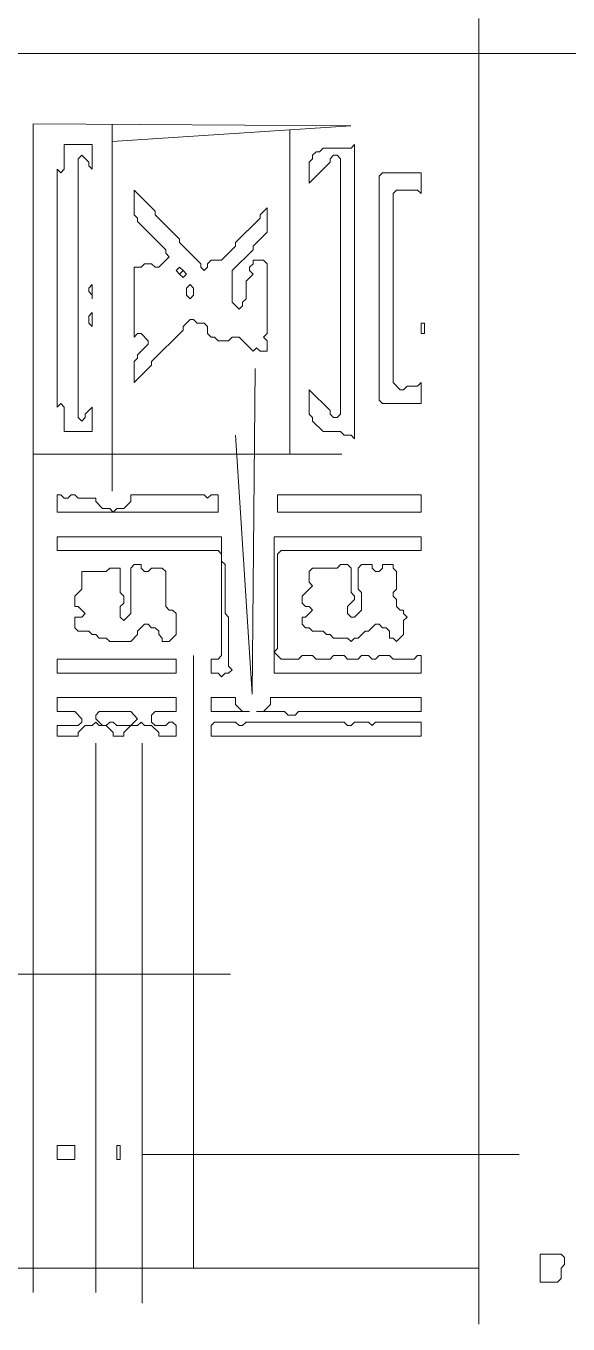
# Model space of a CAD drawing. Header units: millimetres. Extents: x 4 to 412, y 4 to 290.
# Drawn here: x 302.05 to 315.62, y 153.87 to 186.35 of the extents above; entities that cross this region are included whole.
import ezdxf

# ---------------------------------------------------------------- set-up
doc = ezdxf.new("R2010")
doc.units = ezdxf.units.MM
doc.layers.add('TRACE_STRAIGHT', color=5, linetype='CONTINUOUS', lineweight=0)
doc.layers.add('TRACE_TEXT_SYMBOL', color=6, linetype='CONTINUOUS', lineweight=0)

msp = doc.modelspace()

# ---------------------------------------------------------------- linework, layer by layer
at = {"layer": 'TRACE_STRAIGHT', "color": 5}
for p, q in [((313.385, 186.536), (313.385, 153.871)), ((300.03, 185.658), (323.062, 185.658)), ((302.231, 183.899), (302.231, 154.656)), ((302.231, 183.899), (310.185, 183.852)), ((304.211, 183.888), (304.211, 174.711)), ((304.211, 183.459), (310.185, 183.852)), ((308.656, 183.752), (308.656, 175.636)), ((307.709, 169.631), (307.791, 177.776)), ((307.298, 176.112), (307.709, 169.631)), ((302.231, 175.636), (309.958, 175.636)), ((306.247, 170.595), (306.247, 155.269)), ((303.795, 168.405), (303.795, 154.656)), ((304.956, 168.405), (304.956, 154.394)), ((287.2, 162.626), (307.167, 162.626)), ((304.956, 158.114), (314.392, 158.114)), ((282.252, 155.269), (313.385, 155.269))]:
    msp.add_line(p, q, dxfattribs=at)
at = {"layer": 'TRACE_TEXT_SYMBOL', "color": 6}
for points in [[(303.007, 183.381), (303.007, 182.768), (302.92, 182.68), (302.832, 182.768), (302.832, 176.813), (302.92, 176.9), (303.007, 176.813), (303.007, 176.2), (303.708, 176.2), (303.708, 176.813), (303.533, 176.637), (303.533, 176.55), (303.445, 176.462), (303.357, 176.55), (303.357, 183.03), (303.445, 183.118), (303.62, 182.943), (303.62, 182.855), (303.708, 182.768), (303.708, 183.381)], [(310.276, 183.381), (310.188, 183.293), (309.488, 183.293), (309.4, 183.205), (309.312, 183.205), (309.225, 183.118), (309.225, 183.03), (309.137, 182.943), (309.137, 182.417), (309.663, 182.943), (309.663, 183.03), (309.75, 183.118), (309.838, 183.118), (309.926, 183.03), (309.926, 176.637), (309.838, 176.55), (309.75, 176.55), (309.663, 176.637), (309.663, 176.725), (309.137, 177.25), (309.137, 176.637), (309.225, 176.55), (309.225, 176.462), (309.488, 176.2), (309.926, 176.2), (310.013, 176.112), (310.188, 176.112), (310.276, 176.024)], [(310.976, 182.68), (310.889, 182.592), (310.889, 176.988), (310.976, 176.9), (311.94, 176.9), (311.94, 177.426), (311.852, 177.338), (311.589, 177.338), (311.502, 177.25), (311.414, 177.25), (311.239, 177.426), (311.239, 182.155), (311.327, 182.242), (311.852, 182.242), (311.94, 182.155), (311.94, 182.68)], [(305.81, 180.228), (305.897, 180.316), (305.985, 180.228), (305.897, 180.14)], [(305.897, 180.14), (305.985, 180.228), (306.072, 180.14), (305.985, 180.053)], [(303.708, 179.878), (303.62, 179.79), (303.62, 179.703), (303.708, 179.615), (303.708, 179.527)], [(306.072, 179.79), (306.16, 179.878), (306.247, 179.79), (306.247, 179.615), (306.16, 179.527), (306.072, 179.615)], [(303.708, 179.177), (303.62, 179.089), (303.62, 178.914), (303.708, 178.827)], [(311.94, 178.914), (312.027, 178.914), (312.027, 178.652), (311.94, 178.652)], [(302.832, 174.623), (302.832, 174.185), (306.86, 174.185), (306.86, 174.623), (306.685, 174.623), (306.598, 174.536), (306.51, 174.623), (304.671, 174.623), (304.671, 174.448), (304.496, 174.273), (304.321, 174.273), (304.233, 174.185), (304.146, 174.273), (303.97, 174.273), (303.795, 174.448), (303.795, 174.536), (303.357, 174.536), (303.27, 174.623), (303.182, 174.623), (303.095, 174.536), (303.007, 174.536), (302.92, 174.623)], [(308.349, 174.623), (308.349, 174.185), (311.94, 174.185), (311.94, 174.623)], [(302.832, 173.572), (302.832, 173.222), (306.86, 173.222), (306.948, 173.134), (306.948, 170.595), (306.86, 170.507), (306.685, 170.507), (306.685, 170.157), (306.86, 170.157), (306.948, 170.069), (307.036, 170.157), (307.123, 170.157), (307.211, 170.244), (307.123, 170.332), (307.123, 171.558), (307.036, 171.646), (307.036, 172.872), (306.948, 172.959), (306.948, 173.572)], [(308.262, 173.572), (308.262, 170.157), (311.94, 170.157), (311.94, 170.595), (311.852, 170.595), (311.765, 170.507), (311.239, 170.507), (311.152, 170.595), (310.889, 170.595), (310.801, 170.507), (310.714, 170.507), (310.626, 170.595), (310.451, 170.595), (310.363, 170.507), (310.101, 170.507), (310.013, 170.595), (309.75, 170.595), (309.663, 170.507), (309.312, 170.507), (309.225, 170.595), (308.962, 170.595), (308.875, 170.507), (308.437, 170.507), (308.262, 170.682), (308.349, 170.77), (308.349, 173.134), (308.437, 173.222), (311.94, 173.222), (311.94, 173.572)], [(304.759, 172.872), (304.671, 172.784), (304.671, 171.646), (304.496, 171.471), (304.408, 171.558), (304.408, 171.821), (304.496, 171.908), (304.496, 172.084), (304.408, 172.171), (304.408, 172.784), (304.146, 172.784), (304.058, 172.697), (303.445, 172.697), (303.445, 172.259), (303.27, 172.084), (303.27, 171.821), (303.357, 171.821), (303.533, 171.646), (303.445, 171.558), (303.27, 171.558), (303.27, 171.295), (303.357, 171.208), (303.62, 171.208), (303.708, 171.12), (303.795, 171.12), (303.883, 171.033), (304.058, 171.033), (304.146, 170.945), (304.671, 170.945), (304.846, 171.12), (304.846, 171.208), (305.021, 171.383), (305.109, 171.383), (305.196, 171.295), (305.284, 171.295), (305.372, 171.208), (305.372, 171.12), (305.459, 171.033), (305.459, 170.945), (305.634, 170.945), (305.81, 171.12), (305.81, 171.646), (305.722, 171.733), (305.634, 171.733), (305.547, 171.821), (305.547, 172.697), (305.459, 172.784), (305.196, 172.784), (305.109, 172.697), (305.021, 172.697), (304.934, 172.784), (304.934, 172.872)], [(302.832, 170.507), (302.832, 170.157), (305.81, 170.157), (305.81, 170.507)], [(302.832, 169.544), (302.832, 169.194), (303.27, 169.194), (303.445, 169.018), (303.445, 168.931), (303.357, 168.843), (302.832, 168.843), (302.832, 168.581), (303.357, 168.581), (303.357, 168.668), (303.533, 168.843), (303.708, 168.843), (303.795, 168.931), (303.883, 168.843), (304.058, 168.843), (304.233, 168.668), (304.233, 168.581), (304.496, 168.581), (304.496, 168.668), (304.671, 168.843), (304.846, 168.843), (304.934, 168.931), (305.021, 168.843), (305.196, 168.843), (305.372, 168.668), (305.372, 168.581), (305.81, 168.581), (305.81, 168.843), (305.722, 168.931), (305.634, 168.931), (305.547, 168.843), (305.284, 168.843), (305.196, 168.931), (305.196, 169.106), (305.284, 169.194), (305.81, 169.194), (305.81, 169.544)], [(306.685, 169.544), (306.685, 169.194), (307.649, 169.194), (307.473, 169.194), (307.298, 169.369), (307.298, 169.544)], [(308.174, 169.544), (308.174, 169.369), (307.999, 169.194), (307.824, 169.194), (308.524, 169.194), (308.612, 169.106), (308.787, 169.106), (308.875, 169.194), (311.94, 169.194), (311.94, 169.544)], [(303.795, 169.106), (303.883, 169.194), (304.671, 169.194), (304.846, 169.018), (304.671, 168.843), (304.321, 168.843), (304.233, 168.931), (304.146, 168.931), (304.058, 168.843), (303.97, 168.843), (303.795, 169.018)], [(306.773, 168.931), (306.685, 168.843), (306.685, 168.581), (311.94, 168.581), (311.94, 168.931), (310.801, 168.931), (310.714, 168.843), (310.626, 168.931), (310.276, 168.931), (310.188, 168.843), (310.101, 168.843), (310.013, 168.931), (307.561, 168.931), (307.473, 168.843), (307.386, 168.843), (307.298, 168.931)], [(302.832, 158.334), (302.832, 157.984), (303.27, 157.984), (303.27, 158.334)], [(304.321, 158.334), (304.321, 157.984), (304.408, 157.984), (304.408, 158.334)], [(314.917, 155.62), (314.917, 154.919), (315.355, 154.919), (315.443, 155.007), (315.443, 155.269), (315.53, 155.357), (315.53, 155.532), (315.443, 155.62)]]:
    msp.add_lwpolyline(points, close=True, dxfattribs=at)
for points in [[(304.759, 182.242), (304.759, 181.629), (304.846, 181.542), (304.846, 181.454), (305.547, 180.753), (305.547, 180.666), (305.634, 180.578), (305.372, 180.316), (305.284, 180.316), (305.196, 180.403), (305.021, 180.403), (304.934, 180.316), (304.759, 180.316), (304.759, 178.564), (304.846, 178.652), (304.934, 178.652), (305.109, 178.476), (305.109, 178.389), (304.846, 178.126), (304.846, 178.039), (304.759, 177.951), (304.759, 177.426), (305.196, 177.863), (305.196, 177.951), (305.985, 178.739), (305.985, 178.827), (306.16, 179.002), (306.247, 179.002), (306.335, 178.914), (306.51, 178.914), (306.598, 178.827), (306.598, 178.652), (306.685, 178.564), (306.773, 178.564), (306.86, 178.476), (307.123, 178.476), (307.211, 178.564), (307.386, 178.564), (307.736, 178.214), (307.824, 178.301), (307.911, 178.214), (308.086, 178.214), (308.086, 178.476), (307.999, 178.564), (308.086, 178.652), (308.086, 180.403), (307.999, 180.491), (307.736, 180.491), (307.736, 180.403), (307.649, 180.316), (307.649, 180.228), (307.736, 180.14), (307.561, 179.965), (307.561, 179.527), (307.473, 179.44), (307.473, 179.352), (307.386, 179.265), (307.211, 179.44), (307.211, 180.228), (307.736, 180.753), (307.736, 180.841), (308.086, 181.191), (308.086, 181.804), (307.911, 181.629)], [(307.911, 181.629), (307.911, 181.542), (307.298, 180.929), (307.298, 180.841), (306.948, 180.491), (306.685, 180.491), (306.598, 180.403), (306.598, 180.316), (306.51, 180.228), (306.423, 180.316), (306.423, 180.403), (305.897, 180.929), (305.897, 181.016), (305.284, 181.629), (305.284, 181.717), (304.759, 182.242)], [(309.926, 172.872), (309.838, 172.784), (309.225, 172.784), (309.137, 172.697), (309.137, 172.434), (309.225, 172.346), (308.962, 172.084), (308.962, 171.908), (309.05, 171.821), (309.137, 171.821), (309.225, 171.733), (309.05, 171.558), (308.962, 171.558), (308.962, 171.383), (309.05, 171.295), (309.137, 171.295), (309.225, 171.208), (309.488, 171.208), (309.575, 171.12), (309.663, 171.12), (309.75, 171.033), (310.101, 171.033), (310.188, 170.945), (310.276, 171.033), (310.363, 171.033), (310.539, 171.208), (310.626, 171.208), (310.801, 171.383), (310.889, 171.383), (310.976, 171.295), (311.064, 171.295), (311.152, 171.208), (311.152, 171.033), (311.239, 171.033), (311.327, 170.945), (311.502, 171.12), (311.502, 171.471), (311.589, 171.558), (311.502, 171.646), (311.502, 171.733), (311.414, 171.733), (311.327, 171.821), (311.327, 171.996), (311.239, 172.084), (311.239, 172.171), (311.327, 172.259), (311.327, 172.697), (311.239, 172.784), (311.239, 172.872), (310.976, 172.872), (310.976, 172.784), (310.889, 172.697), (310.801, 172.697), (310.714, 172.784), (310.714, 172.872), (310.451, 172.872), (310.363, 172.784), (310.363, 172.259), (310.451, 172.171), (310.451, 171.733), (310.276, 171.558), (310.188, 171.558), (310.101, 171.646), (310.101, 171.821)], [(310.101, 171.821), (310.276, 171.996), (310.276, 172.084), (310.188, 172.171), (310.188, 172.784), (310.101, 172.872), (309.926, 172.872)]]:
    msp.add_lwpolyline(points, dxfattribs=at)

doc.saveas('drawing.dxf')
